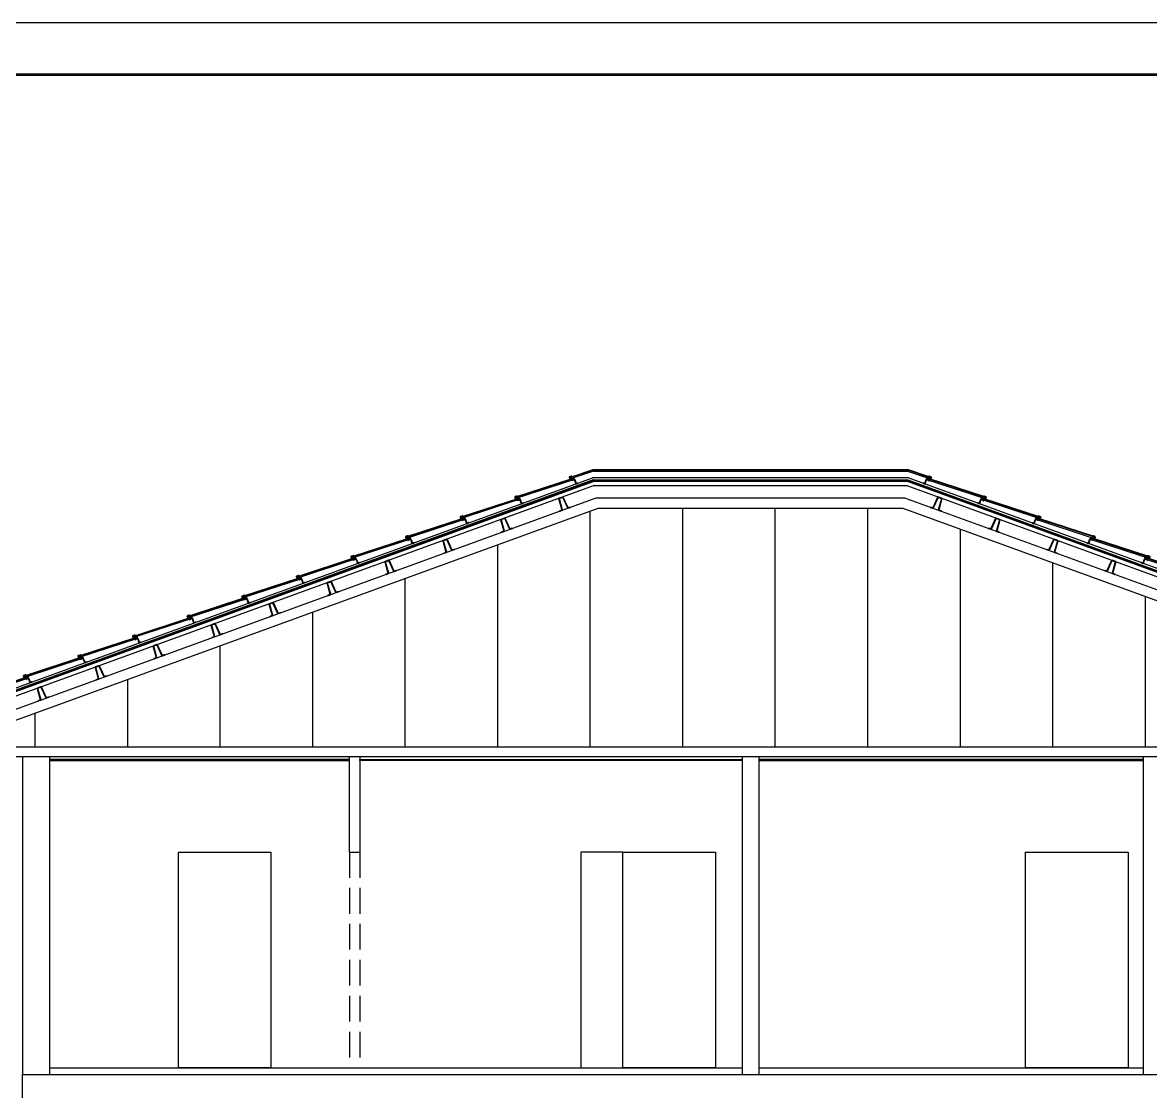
# Model space of a CAD drawing. Extents: x 278352 to 354603, y -396067 to -191104.
# Drawn here: x 330818 to 341790, y -385468 to -375067 of the extents above; entities that cross this region are included whole.
import ezdxf

# ---------------------------------------------------------------- set-up
doc = ezdxf.new("R2010")
doc.units = 0
doc.header["$LTSCALE"] = 1000
doc.header["$MEASUREMENT"] = 0
doc.linetypes.add('CONTINUOUS0', pattern=[0])
doc.linetypes.add('DASH', pattern=[0.35, 0.25, -0.1])
for name, color, linetype in [('004_THIN', 6, 'CONTINUOUS0'), ('10', 2, 'Continuous'), ('cj', 105, 'Continuous'), ('COLUMN', 40, 'Continuous'), ('WALL', 255, 'Continuous'), ('图框', 4, 'Continuous'), ('家具', 6, 'Continuous')]:
    doc.layers.add(name, color=color, linetype=linetype)

# ---------------------------------------------------------------- blocks, each defined once
blk = doc.blocks.new('A2图框')
blk.add_lwpolyline([(0, 420), (594, 420), (594, 0), (0, 0)], close=True)
at = {"const_width": 0.5}
blk.add_lwpolyline([(583.95, 409.85), (20, 409.85), (20, 10.05), (583.95, 10.05), (583.95, 409.85)], dxfattribs=at)

msp = doc.modelspace()

# ---------------------------------------------------------------- linework, layer by layer
for p, q in [((336368, -379517), (329867, -381883)), ((336368, -379517), (339430, -379517)), ((339430, -379517), (344618, -381405))]:
    msp.add_line(p, q)
for points in [[(336371, -379517), (329684, -381951), (329685, -381954), (336383, -379517)], [(336371, -379517), (329868, -381884), (329861, -381865), (336364, -379498)], [(339444, -379522), (336354, -379522)], [(339433, -379498), (336364, -379498)], [(336365, -379518), (339433, -379518)], [(336365, -379518), (339433, -379518)], [(344618, -381411), (339415, -379517)], [(339426, -379517), (344618, -381406)], [(339426, -379517), (344618, -381406)], [(344618, -381385), (339433, -379498)]]:
    msp.add_lwpolyline(points)
at = {"color": 0, "lineweight": 40}
for points in [[(336163, -379506, -0.414214), (336162, -379506), (336161, -379502, 0.414214), (336161, -379502), (336147, -379506, -0.414214), (336147, -379506), (336142, -379491, -0.414214), (336142, -379491), (336149, -379489, -0.225213), (336149, -379489, 0.272805), (336150, -379489), (336157, -379487, 0.229716), (336160, -379484), (336160, -379483), (336159, -379482), (336158, -379483, -0.229716), (336157, -379485), (336140, -379490, 0.414214), (336140, -379491), (336146, -379508, 0.414214), (336146, -379508), (336160, -379503, -0.414214), (336160, -379504), (336161, -379506, -0.414214), (336161, -379507), (336157, -379508, 0.414214), (336156, -379508), (336157, -379509, 0.414214), (336157, -379509), (336182, -379501, 0.414214), (336182, -379501), (336182, -379500, 0.414214), (336182, -379500), (336171, -379504, 0.198912), (336171, -379504), (336171, -379504, -0.414214), (336170, -379504), (336170, -379504, 0.198912), (336170, -379504)], [(339635, -379506, 0.414214), (339635, -379506), (339636, -379502, -0.414214), (339637, -379502), (339651, -379506, 0.414214), (339651, -379506), (339655, -379491, 0.414214), (339655, -379491), (339648, -379489, 0.225213), (339648, -379489, -0.272805), (339648, -379489), (339641, -379487, -0.229716), (339638, -379484), (339637, -379483), (339639, -379482), (339639, -379483, 0.229716), (339641, -379485), (339657, -379490, -0.414214), (339657, -379491), (339652, -379508, -0.414214), (339652, -379508), (339638, -379503, 0.414214), (339637, -379504), (339637, -379506, 0.414214), (339637, -379507), (339641, -379508, -0.414214), (339641, -379508), (339641, -379509, -0.414214), (339641, -379509), (339615, -379501, -0.414214), (339615, -379501), (339615, -379500, -0.414214), (339616, -379500), (339627, -379504, -0.198912), (339627, -379504), (339627, -379504, 0.414214), (339627, -379504), (339627, -379504, -0.198912), (339628, -379504)], [(335632, -379699, -0.414214), (335631, -379699), (335630, -379695, 0.414214), (335629, -379695), (335616, -379699, -0.414214), (335615, -379699), (335611, -379685, -0.414214), (335611, -379684), (335618, -379682, -0.225213), (335618, -379682, 0.272805), (335619, -379683), (335625, -379680, 0.229716), (335629, -379677), (335629, -379676), (335628, -379675), (335627, -379676, -0.229716), (335625, -379678), (335609, -379683, 0.414214), (335609, -379684), (335614, -379701, 0.414214), (335615, -379701), (335629, -379697, -0.414214), (335629, -379697), (335630, -379700, -0.414214), (335630, -379700), (335625, -379701, 0.414214), (335625, -379702), (335625, -379703, 0.414214), (335626, -379703), (335651, -379695, 0.414214), (335651, -379694), (335651, -379694, 0.414214), (335651, -379693), (335640, -379697, 0.198912), (335640, -379697), (335639, -379697, -0.414214), (335639, -379697), (335639, -379697, 0.198912), (335639, -379697)], [(340166, -379699, 0.414214), (340166, -379699), (340168, -379695, -0.414214), (340168, -379695), (340182, -379699, 0.414214), (340182, -379699), (340187, -379685, 0.414214), (340186, -379684), (340180, -379682, 0.225213), (340179, -379682, -0.272805), (340179, -379683), (340172, -379680, -0.229716), (340169, -379677), (340168, -379676), (340170, -379675), (340170, -379676, 0.229716), (340172, -379678), (340188, -379683, -0.414214), (340189, -379684), (340183, -379701, -0.414214), (340183, -379701), (340169, -379697, 0.414214), (340169, -379697), (340168, -379700, 0.414214), (340168, -379700), (340172, -379701, -0.414214), (340172, -379702), (340172, -379703, -0.414214), (340172, -379703), (340147, -379695, -0.414214), (340146, -379694), (340147, -379694, -0.414214), (340147, -379693), (340158, -379697, -0.198912), (340158, -379697), (340158, -379697, 0.414214), (340159, -379697), (340159, -379697, -0.198912), (340159, -379697)], [(335100, -379893, -0.414214), (335100, -379893), (335099, -379888, 0.414214), (335098, -379888), (335085, -379893, -0.414214), (335084, -379892), (335080, -379878, -0.414214), (335080, -379878), (335087, -379876, -0.225213), (335087, -379876, 0.272805), (335087, -379876), (335094, -379874, 0.229716), (335097, -379871), (335098, -379869), (335096, -379869), (335096, -379870, -0.229716), (335094, -379872), (335078, -379877, 0.414214), (335078, -379877), (335083, -379894, 0.414214), (335084, -379894), (335097, -379890, -0.414214), (335098, -379890), (335099, -379893, -0.414214), (335098, -379893), (335094, -379895, 0.414214), (335094, -379895), (335094, -379896, 0.414214), (335095, -379896), (335120, -379888, 0.414214), (335120, -379888), (335120, -379887, 0.414214), (335119, -379887), (335109, -379890, 0.198912), (335108, -379890), (335108, -379890, -0.414214), (335108, -379891), (335108, -379890, 0.198912), (335107, -379890)], [(340697, -379893, 0.414214), (340697, -379893), (340699, -379888, -0.414214), (340699, -379888), (340713, -379893, 0.414214), (340713, -379892), (340718, -379878, 0.414214), (340718, -379878), (340711, -379876, 0.225213), (340711, -379876, -0.272805), (340710, -379876), (340703, -379874, -0.229716), (340700, -379871), (340700, -379869), (340701, -379869), (340701, -379870, 0.229716), (340703, -379872), (340720, -379877, -0.414214), (340720, -379877), (340714, -379894, -0.414214), (340714, -379894), (340700, -379890, 0.414214), (340700, -379890), (340699, -379893, 0.414214), (340699, -379893), (340703, -379895, -0.414214), (340704, -379895), (340703, -379896, -0.414214), (340703, -379896), (340678, -379888, -0.414214), (340677, -379888), (340678, -379887, -0.414214), (340678, -379887), (340689, -379890, -0.198912), (340689, -379890), (340689, -379890, 0.414214), (340690, -379891), (340690, -379890, -0.198912), (340690, -379890)], [(334569, -380086, -0.414214), (334569, -380086), (334568, -380082, 0.414214), (334567, -380081), (334553, -380086, -0.414214), (334553, -380086), (334549, -380071, -0.414214), (334549, -380071), (334556, -380069, -0.225213), (334556, -380069, 0.272805), (334556, -380069), (334563, -380067, 0.229716), (334566, -380064), (334567, -380063), (334565, -380062), (334565, -380063, -0.229716), (334563, -380065), (334547, -380070, 0.414214), (334547, -380070), (334552, -380088, 0.414214), (334552, -380088), (334566, -380083, -0.414214), (334567, -380084), (334567, -380086, -0.414214), (334567, -380087), (334563, -380088, 0.414214), (334563, -380088), (334563, -380089, 0.414214), (334564, -380089), (334589, -380081, 0.414214), (334589, -380081), (334589, -380080, 0.414214), (334588, -380080), (334577, -380083, 0.198912), (334577, -380084), (334577, -380084, -0.414214), (334577, -380084), (334577, -380084, 0.198912), (334576, -380084)], [(341228, -380086, 0.414214), (341229, -380086), (341230, -380082, -0.414214), (341230, -380081), (341244, -380086, 0.414214), (341244, -380086), (341249, -380071, 0.414214), (341249, -380071), (341242, -380069, 0.225213), (341242, -380069, -0.272805), (341241, -380069), (341234, -380067, -0.229716), (341231, -380064), (341231, -380063), (341232, -380062), (341233, -380063, 0.229716), (341234, -380065), (341251, -380070, -0.414214), (341251, -380070), (341245, -380088, -0.414214), (341245, -380088), (341231, -380083, 0.414214), (341231, -380084), (341230, -380086, 0.414214), (341230, -380087), (341234, -380088, -0.414214), (341235, -380088), (341234, -380089, -0.414214), (341234, -380089), (341209, -380081, -0.414214), (341209, -380081), (341209, -380080, -0.414214), (341209, -380080), (341220, -380083, -0.198912), (341220, -380084), (341220, -380084, 0.414214), (341221, -380084), (341221, -380084, -0.198912), (341221, -380084)], [(334038, -380279, -0.414214), (334038, -380279), (334036, -380275, 0.414214), (334036, -380275), (334022, -380279, -0.414214), (334022, -380279), (334017, -380265, -0.414214), (334018, -380264), (334024, -380262, -0.225213), (334025, -380262, 0.272805), (334025, -380263), (334032, -380260, 0.229716), (334035, -380257), (334036, -380256), (334034, -380255), (334034, -380256, -0.229716), (334032, -380258), (334016, -380263, 0.414214), (334015, -380264), (334021, -380281, 0.414214), (334021, -380281), (334035, -380277, -0.414214), (334035, -380277), (334036, -380280, -0.414214), (334036, -380280), (334032, -380281, 0.414214), (334032, -380282), (334032, -380283, 0.414214), (334032, -380283), (334058, -380275, 0.414214), (334058, -380274), (334057, -380274, 0.414214), (334057, -380273), (334046, -380277, 0.198912), (334046, -380277), (334046, -380277, -0.414214), (334046, -380277), (334045, -380277, 0.198912), (334045, -380277)], [(341759, -380279, 0.414214), (341760, -380279), (341761, -380275, -0.414214), (341762, -380275), (341775, -380279, 0.414214), (341776, -380279), (341780, -380265, 0.414214), (341780, -380264), (341773, -380262, 0.225213), (341773, -380262, -0.272805), (341773, -380263), (341766, -380260, -0.229716), (341762, -380257), (341762, -380256), (341763, -380255), (341764, -380256, 0.229716), (341766, -380258), (341782, -380263, -0.414214), (341782, -380264), (341777, -380281, -0.414214), (341776, -380281), (341763, -380277, 0.414214), (341762, -380277), (341761, -380280, 0.414214), (341761, -380280), (341766, -380281, -0.414214), (341766, -380282), (341766, -380283, -0.414214), (341765, -380283), (341740, -380275, -0.414214), (341740, -380274), (341740, -380274, -0.414214), (341740, -380273), (341751, -380277, -0.198912), (341752, -380277), (341752, -380277, 0.414214), (341752, -380277), (341752, -380277, -0.198912), (341752, -380277)], [(333507, -380473, -0.414214), (333507, -380472), (333505, -380468, 0.414214), (333505, -380468), (333491, -380472, -0.414214), (333491, -380472), (333486, -380458, -0.414214), (333486, -380458), (333493, -380456, -0.225213), (333494, -380456, 0.272805), (333494, -380456), (333501, -380454, 0.229716), (333504, -380451), (333504, -380449), (333503, -380449), (333503, -380450, -0.229716), (333501, -380452), (333485, -380457, 0.414214), (333484, -380457), (333490, -380474, 0.414214), (333490, -380474), (333504, -380470, -0.414214), (333504, -380470), (333505, -380473, -0.414214), (333505, -380473), (333501, -380475, 0.414214), (333501, -380475), (333501, -380476, 0.414214), (333501, -380476), (333526, -380468, 0.414214), (333527, -380468), (333526, -380467, 0.414214), (333526, -380467), (333515, -380470, 0.198912), (333515, -380470), (333515, -380470, -0.414214), (333514, -380471), (333514, -380470, 0.198912), (333514, -380470)], [(332976, -380666, -0.414214), (332975, -380666), (332974, -380662, 0.414214), (332974, -380661), (332960, -380666, -0.414214), (332960, -380666), (332955, -380651, -0.414214), (332955, -380651), (332962, -380649, -0.225213), (332962, -380649, 0.272805), (332963, -380649), (332970, -380647, 0.229716), (332973, -380644), (332973, -380643), (332972, -380642), (332971, -380643, -0.229716), (332970, -380645), (332953, -380650, 0.414214), (332953, -380650), (332959, -380667, 0.414214), (332959, -380668), (332973, -380663, -0.414214), (332973, -380664), (332974, -380666, -0.414214), (332974, -380667), (332970, -380668, 0.414214), (332969, -380668), (332970, -380669, 0.414214), (332970, -380669), (332995, -380661, 0.414214), (332995, -380661), (332995, -380660, 0.414214), (332995, -380660), (332984, -380663, 0.198912), (332984, -380664), (332984, -380664, -0.414214), (332983, -380664), (332983, -380664, 0.198912), (332983, -380664)], [(332445, -380859, -0.414214), (332444, -380859), (332443, -380855, 0.414214), (332442, -380855), (332429, -380859, -0.414214), (332428, -380859), (332424, -380845, -0.414214), (332424, -380844), (332431, -380842, -0.225213), (332431, -380842, 0.272805), (332432, -380842), (332438, -380840, 0.229716), (332442, -380837), (332442, -380836), (332441, -380835), (332440, -380836, -0.229716), (332438, -380838), (332422, -380843, 0.414214), (332422, -380844), (332427, -380861, 0.414214), (332428, -380861), (332442, -380857, -0.414214), (332442, -380857), (332443, -380860, -0.414214), (332443, -380860), (332438, -380861, 0.414214), (332438, -380862), (332438, -380863, 0.414214), (332439, -380863), (332464, -380855, 0.414214), (332464, -380854), (332464, -380853, 0.414214), (332464, -380853), (332453, -380857, 0.198912), (332453, -380857), (332452, -380857, -0.414214), (332452, -380857), (332452, -380857, 0.198912), (332452, -380857)], [(331913, -381053, -0.414214), (331913, -381052), (331912, -381048, 0.414214), (331911, -381048), (331898, -381052, -0.414214), (331897, -381052), (331893, -381038, -0.414214), (331893, -381038), (331900, -381035, -0.225213), (331900, -381036, 0.272805), (331900, -381036), (331907, -381034, 0.229716), (331910, -381031), (331911, -381029), (331909, -381029), (331909, -381030, -0.229716), (331907, -381032), (331891, -381037, 0.414214), (331891, -381037), (331896, -381054, 0.414214), (331897, -381054), (331910, -381050, -0.414214), (331911, -381050), (331912, -381053, -0.414214), (331911, -381053), (331907, -381055, 0.414214), (331907, -381055), (331907, -381056, 0.414214), (331908, -381056), (331933, -381048, 0.414214), (331933, -381048), (331933, -381047, 0.414214), (331932, -381047), (331922, -381050, 0.198912), (331921, -381050), (331921, -381050, -0.414214), (331921, -381050), (331921, -381050, 0.198912), (331920, -381050)], [(331382, -381246, -0.414214), (331382, -381246), (331381, -381242, 0.414214), (331380, -381241), (331366, -381246, -0.414214), (331366, -381246), (331362, -381231, -0.414214), (331362, -381231), (331369, -381229, -0.225213), (331369, -381229, 0.272805), (331369, -381229), (331376, -381227, 0.229716), (331379, -381224), (331380, -381223), (331378, -381222), (331378, -381223, -0.229716), (331376, -381225), (331360, -381230, 0.414214), (331360, -381230), (331365, -381247, 0.414214), (331365, -381248), (331379, -381243, -0.414214), (331380, -381243), (331380, -381246, -0.414214), (331380, -381247), (331376, -381248, 0.414214), (331376, -381248), (331376, -381249, 0.414214), (331376, -381249), (331402, -381241, 0.414214), (331402, -381241), (331402, -381240, 0.414214), (331401, -381240), (331390, -381243, 0.198912), (331390, -381244), (331390, -381244, -0.414214), (331390, -381244), (331390, -381244, 0.198912), (331389, -381244)], [(330851, -381439, -0.414214), (330851, -381439), (330849, -381435, 0.414214), (330849, -381435), (330835, -381439, -0.414214), (330835, -381439), (330830, -381425, -0.414214), (330831, -381424), (330837, -381422, -0.225213), (330838, -381422, 0.272805), (330838, -381422), (330845, -381420, 0.229716), (330848, -381417), (330849, -381416), (330847, -381415), (330847, -381416, -0.229716), (330845, -381418), (330829, -381423, 0.414214), (330828, -381424), (330834, -381441, 0.414214), (330834, -381441), (330848, -381437, -0.414214), (330848, -381437), (330849, -381440, -0.414214), (330849, -381440), (330845, -381441, 0.414214), (330845, -381442), (330845, -381442, 0.414214), (330845, -381443), (330871, -381435, 0.414214), (330871, -381434), (330870, -381433, 0.414214), (330870, -381433), (330859, -381437, 0.198912), (330859, -381437), (330859, -381437, -0.414214), (330859, -381437), (330858, -381437, 0.198912), (330858, -381437)]]:
    msp.add_lwpolyline(points, format="xyb", close=True, dxfattribs=at)
at = {"layer": '004_THIN', "color": 4}
for p, q in [((329690, -381963), (336370, -379532)), ((339427, -379532), (336370, -379532)), ((344618, -381421), (339427, -379532)), ((336378, -379572), (329690, -382006)), ((336378, -379572), (339420, -379572)), ((339420, -379572), (344618, -381464))]:
    msp.add_line(p, q, dxfattribs=at)
at = {"layer": '004_THIN', "color": 0, "lineweight": 30}
for points in [[(336370, -379420), (336159, -379489), (336158, -379486), (336369, -379417)], [(336369, -379417), (339428, -379417)], [(339428, -379420), (336370, -379420)], [(339428, -379420), (339638, -379489), (339639, -379486), (339428, -379417)]]:
    msp.add_lwpolyline(points, dxfattribs=at)
for points in [[(336157, -379510), (335628, -379683), (335627, -379680), (336156, -379507)], [(339641, -379510), (340170, -379683), (340171, -379680), (339642, -379507)], [(335626, -379703), (335097, -379876), (335096, -379873), (335625, -379700)], [(340172, -379703), (340701, -379876), (340702, -379873), (340173, -379700)], [(335094, -379896), (334566, -380069), (334565, -380066), (335093, -379893)], [(340703, -379896), (341232, -380069), (341233, -380066), (340704, -379893)], [(334563, -380090), (334034, -380263), (334033, -380259), (334562, -380087)], [(341234, -380090), (341763, -380263), (341764, -380259), (341235, -380087)], [(334032, -380283), (333503, -380456), (333502, -380453), (334031, -380280)], [(341765, -380283), (342294, -380456), (342295, -380453), (341766, -380280)], [(333501, -380476), (332972, -380649), (332971, -380646), (333500, -380473)], [(332970, -380670), (332441, -380842), (332440, -380839), (332969, -380666)], [(332439, -380863), (331910, -381036), (331909, -381033), (332438, -380860)], [(331907, -381056), (331379, -381229), (331378, -381226), (331906, -381053)], [(331376, -381249), (330847, -381422), (330846, -381419), (331375, -381246)], [(330845, -381443), (330316, -381616), (330315, -381613), (330844, -381440)]]:
    msp.add_lwpolyline(points, close=True, dxfattribs=at)
at = {"layer": '10', "lineweight": 35}
for points in [[(336161, -379527), (336160, -379522), (336186, -379513, -0.406821), (336189, -379514), (336204, -379554, 0.414214), (336205, -379555), (336215, -379551, 0.303937), (336216, -379550), (336216, -379547), (336217, -379547), (336217, -379550, -0.303937), (336216, -379552), (336205, -379556, -0.414214), (336202, -379555), (336188, -379515, 0.406821), (336187, -379514), (336162, -379522, 0.373885), (336161, -379523), (336162, -379526), (336161, -379527)], [(339637, -379527), (339638, -379522), (339611, -379513, 0.406821), (339609, -379514), (339594, -379554, -0.414214), (339593, -379555), (339582, -379551, -0.303937), (339581, -379550), (339581, -379547), (339580, -379547), (339580, -379550, 0.303937), (339582, -379552), (339592, -379556, 0.414214), (339595, -379555), (339610, -379515, -0.406821), (339611, -379514), (339636, -379522, -0.373885), (339636, -379523), (339636, -379526), (339637, -379527)], [(335630, -379720), (335629, -379715), (335655, -379706, -0.406821), (335658, -379707), (335672, -379748, 0.414214), (335674, -379748), (335684, -379744, 0.303937), (335685, -379743), (335685, -379740), (335686, -379740), (335686, -379743, -0.303937), (335685, -379745), (335674, -379749, -0.414214), (335671, -379748), (335657, -379708, 0.406821), (335655, -379707), (335631, -379716, 0.373885), (335630, -379717), (335631, -379720), (335630, -379720)], [(340168, -379720), (340169, -379715), (340143, -379706, 0.406821), (340140, -379707), (340125, -379748, -0.414214), (340124, -379748), (340113, -379744, -0.303937), (340113, -379743), (340112, -379740), (340111, -379740), (340111, -379743, 0.303937), (340113, -379745), (340123, -379749, 0.414214), (340126, -379748), (340141, -379708, -0.406821), (340142, -379707), (340167, -379716, -0.373885), (340167, -379717), (340167, -379720), (340168, -379720)], [(335098, -379913), (335097, -379908), (335124, -379899, -0.406821), (335127, -379901), (335141, -379941, 0.414214), (335143, -379942), (335153, -379938, 0.303937), (335154, -379937), (335154, -379933), (335155, -379933), (335155, -379937, -0.303937), (335154, -379939), (335143, -379943, -0.414214), (335140, -379941), (335125, -379901, 0.406821), (335124, -379901), (335100, -379909, 0.373885), (335099, -379910), (335100, -379913), (335098, -379913)], [(340699, -379913), (340700, -379908), (340674, -379899, 0.406821), (340671, -379901), (340656, -379941, -0.414214), (340655, -379942), (340644, -379938, -0.303937), (340644, -379937), (340644, -379933), (340642, -379933), (340643, -379937, 0.303937), (340644, -379939), (340655, -379943, 0.414214), (340657, -379941), (340672, -379901, -0.406821), (340673, -379901), (340698, -379909, -0.373885), (340699, -379910), (340698, -379913), (340699, -379913)], [(334567, -380107), (334566, -380102), (334593, -380093, -0.406821), (334595, -380094), (334610, -380134, 0.414214), (334611, -380135), (334622, -380131, 0.303937), (334623, -380130), (334623, -380127), (334624, -380127), (334624, -380130, -0.303937), (334622, -380132), (334612, -380136, -0.414214), (334609, -380135), (334594, -380094, 0.406821), (334593, -380094), (334568, -380102, 0.373885), (334568, -380103), (334568, -380106), (334567, -380107)], [(341230, -380107), (341231, -380102), (341205, -380093, 0.406821), (341202, -380094), (341187, -380134, -0.414214), (341186, -380135), (341176, -380131, -0.303937), (341175, -380130), (341175, -380127), (341174, -380127), (341174, -380130, 0.303937), (341175, -380132), (341186, -380136, 0.414214), (341189, -380135), (341203, -380094, -0.406821), (341204, -380094), (341229, -380102, -0.373885), (341230, -380103), (341229, -380106), (341230, -380107)], [(334036, -380300), (334035, -380295), (334062, -380286, -0.406821), (334064, -380287), (334079, -380328, 0.414214), (334080, -380328), (334091, -380324, 0.303937), (334091, -380323), (334092, -380320), (334093, -380320), (334093, -380323, -0.303937), (334091, -380325), (334081, -380329, -0.414214), (334078, -380328), (334063, -380288, 0.406821), (334062, -380287), (334037, -380295, 0.373885), (334037, -380297), (334037, -380300), (334036, -380300)], [(341762, -380300), (341762, -380295), (341736, -380286, 0.406821), (341733, -380287), (341719, -380328, -0.414214), (341717, -380328), (341707, -380324, -0.303937), (341706, -380323), (341706, -380320), (341705, -380320), (341705, -380323, 0.303937), (341706, -380325), (341717, -380329, 0.414214), (341720, -380328), (341734, -380288, -0.406821), (341736, -380287), (341760, -380295, -0.373885), (341761, -380297), (341760, -380300), (341762, -380300)], [(333505, -380493), (333504, -380488), (333530, -380479, -0.406821), (333533, -380481), (333548, -380521, 0.414214), (333549, -380521), (333560, -380518, 0.303937), (333560, -380517), (333560, -380513), (333562, -380513), (333561, -380517, -0.303937), (333560, -380519), (333549, -380523, -0.414214), (333547, -380521), (333532, -380481, 0.406821), (333531, -380481), (333506, -380489, 0.373885), (333505, -380490), (333506, -380493), (333505, -380493)], [(332974, -380687), (332973, -380682), (332999, -380673, -0.406821), (333002, -380674), (333017, -380714, 0.414214), (333018, -380715), (333028, -380711, 0.303937), (333029, -380710), (333029, -380707), (333030, -380707), (333030, -380710, -0.303937), (333029, -380712), (333018, -380716, -0.414214), (333015, -380715), (333001, -380674, 0.406821), (333000, -380674), (332975, -380682, 0.373885), (332974, -380683), (332975, -380686), (332974, -380687)], [(332443, -380880), (332442, -380875), (332468, -380866, -0.406821), (332471, -380867), (332485, -380908, 0.414214), (332487, -380908), (332497, -380904, 0.303937), (332498, -380903), (332498, -380900), (332499, -380900), (332499, -380903, -0.303937), (332498, -380905), (332487, -380909, -0.414214), (332484, -380908), (332470, -380868, 0.406821), (332468, -380867), (332444, -380875, 0.373885), (332443, -380877), (332444, -380880), (332443, -380880)], [(331911, -381073), (331910, -381068), (331937, -381059, -0.406821), (331940, -381061), (331954, -381101, 0.414214), (331955, -381101), (331966, -381098, 0.303937), (331967, -381097), (331967, -381093), (331968, -381093), (331968, -381097, -0.303937), (331967, -381099), (331956, -381103, -0.414214), (331953, -381101), (331938, -381061, 0.406821), (331937, -381060), (331913, -381069, 0.373885), (331912, -381070), (331913, -381073), (331911, -381073)], [(331380, -381267), (331379, -381262), (331406, -381253, -0.406821), (331408, -381254), (331423, -381294, 0.414214), (331424, -381295), (331435, -381291, 0.303937), (331436, -381290), (331436, -381286), (331437, -381287), (331437, -381290, -0.303937), (331435, -381292), (331425, -381296, -0.414214), (331422, -381295), (331407, -381254, 0.406821), (331406, -381254), (331381, -381262, 0.373885), (331381, -381263), (331381, -381266), (331380, -381267)], [(330849, -381460), (330848, -381455), (330874, -381446, -0.406821), (330877, -381447), (330892, -381487, 0.414214), (330893, -381488), (330904, -381484, 0.303937), (330904, -381483), (330905, -381480), (330906, -381480), (330906, -381483, -0.303937), (330904, -381485), (330894, -381489, -0.414214), (330891, -381488), (330876, -381448, 0.406821), (330875, -381447), (330850, -381455, 0.373885), (330850, -381457), (330850, -381460), (330849, -381460)]]:
    msp.add_lwpolyline(points, format="xyb", dxfattribs=at)
for points in [[(336068, -379809, -0.391069), (336066, -379813), (336045, -379821), (336044, -379819), (336066, -379812, 0.391069), (336067, -379810), (336036, -379699, -0.391069), (336038, -379696), (336070, -379684, -0.391069), (336074, -379685), (336122, -379790, 0.391069), (336124, -379790), (336145, -379783), (336146, -379784), (336124, -379792, -0.391069), (336121, -379790), (336073, -379686, 0.391069), (336071, -379685), (336039, -379697, 0.391069), (336038, -379699)], [(339729, -379809, 0.391069), (339731, -379813), (339753, -379821), (339753, -379819), (339732, -379812, -0.391069), (339731, -379810), (339761, -379699, 0.391069), (339759, -379696), (339727, -379684, 0.391069), (339723, -379685), (339676, -379790, -0.391069), (339674, -379790), (339652, -379783), (339652, -379784), (339673, -379792, 0.391069), (339677, -379790), (339725, -379686, -0.391069), (339727, -379685), (339759, -379697, -0.391069), (339760, -379699)], [(335504, -380015, -0.391069), (335502, -380018), (335481, -380026), (335481, -380024), (335502, -380017, 0.391069), (335503, -380015), (335472, -379904, -0.391069), (335474, -379901), (335507, -379889, -0.391069), (335510, -379891), (335558, -379995, 0.391069), (335560, -379996), (335581, -379988), (335582, -379989), (335560, -379997, -0.391069), (335557, -379995), (335509, -379891, 0.391069), (335507, -379890), (335475, -379902, 0.391069), (335474, -379904)], [(340293, -380015, 0.391069), (340295, -380018), (340316, -380026), (340317, -380024), (340296, -380017, -0.391069), (340295, -380015), (340325, -379904, 0.391069), (340323, -379901), (340291, -379889, 0.391069), (340287, -379891), (340239, -379995, -0.391069), (340238, -379996), (340216, -379988), (340216, -379989), (340237, -379997, 0.391069), (340241, -379995), (340289, -379891, -0.391069), (340290, -379890), (340323, -379902, -0.391069), (340324, -379904)], [(334941, -380220, -0.391069), (334939, -380223), (334917, -380231), (334917, -380230), (334938, -380222, 0.391069), (334939, -380220), (334909, -380110, -0.391069), (334910, -380106), (334943, -380094, -0.391069), (334947, -380096), (334994, -380200, 0.391069), (334996, -380201), (335017, -380193), (335018, -380195), (334997, -380202, -0.391069), (334993, -380201), (334945, -380096, 0.391069), (334943, -380096), (334911, -380107, 0.391069), (334910, -380109)], [(340857, -380220, 0.391069), (340859, -380223), (340880, -380231), (340881, -380230), (340859, -380222, -0.391069), (340858, -380220), (340889, -380110, 0.391069), (340887, -380106), (340855, -380094, 0.391069), (340851, -380096), (340803, -380200, -0.391069), (340801, -380201), (340780, -380193), (340780, -380195), (340801, -380202, 0.391069), (340805, -380201), (340852, -380096, -0.391069), (340854, -380096), (340887, -380107, -0.391069), (340888, -380109)], [(334377, -380425, -0.391069), (334375, -380429), (334354, -380436), (334353, -380435), (334374, -380427, 0.391069), (334375, -380425), (334345, -380315, -0.391069), (334347, -380311), (334379, -380299, -0.391069), (334383, -380301), (334430, -380405, 0.391069), (334432, -380406), (334454, -380398), (334454, -380400), (334433, -380407, -0.391069), (334429, -380406), (334381, -380302, 0.391069), (334379, -380301), (334347, -380313, 0.391069), (334346, -380314)], [(341421, -380425, 0.391069), (341423, -380429), (341444, -380436), (341444, -380435), (341423, -380427, -0.391069), (341422, -380425), (341453, -380315, 0.391069), (341451, -380311), (341419, -380299, 0.391069), (341415, -380301), (341367, -380405, -0.391069), (341365, -380406), (341344, -380398), (341343, -380400), (341365, -380407, 0.391069), (341368, -380406), (341416, -380302, -0.391069), (341418, -380301), (341450, -380313, -0.391069), (341451, -380314)], [(333813, -380630, -0.391069), (333811, -380634), (333790, -380642), (333789, -380640), (333811, -380632, 0.391069), (333811, -380631), (333781, -380520, -0.391069), (333783, -380516), (333815, -380505, -0.391069), (333819, -380506), (333867, -380610, 0.391069), (333868, -380611), (333890, -380604), (333890, -380605), (333869, -380613, -0.391069), (333865, -380611), (333818, -380507, 0.391069), (333816, -380506), (333783, -380518, 0.391069), (333782, -380520)], [(333249, -380835, -0.391069), (333247, -380839), (333226, -380847), (333225, -380845), (333247, -380838, 0.391069), (333248, -380836), (333217, -380725, -0.391069), (333219, -380722), (333251, -380710, -0.391069), (333255, -380711), (333303, -380816, 0.391069), (333305, -380816), (333326, -380809), (333326, -380810), (333305, -380818, -0.391069), (333301, -380816), (333254, -380712, 0.391069), (333252, -380711), (333219, -380723, 0.391069), (333219, -380725)], [(332685, -381041, -0.391069), (332683, -381044), (332662, -381052), (332662, -381051), (332683, -381043, 0.391069), (332684, -381041), (332653, -380930, -0.391069), (332655, -380927), (332688, -380915, -0.391069), (332691, -380917), (332739, -381021, 0.391069), (332741, -381022), (332762, -381014), (332763, -381015), (332741, -381023, -0.391069), (332738, -381022), (332690, -380917, 0.391069), (332688, -380916), (332656, -380928, 0.391069), (332655, -380930)], [(332121, -381246, -0.391069), (332120, -381249), (332098, -381257), (332098, -381256), (332119, -381248, 0.391069), (332120, -381246), (332089, -381136, -0.391069), (332091, -381132), (332124, -381120, -0.391069), (332127, -381122), (332175, -381226, 0.391069), (332177, -381227), (332198, -381219), (332199, -381221), (332178, -381228, -0.391069), (332174, -381227), (332126, -381122, 0.391069), (332124, -381122), (332092, -381133, 0.391069), (332091, -381135)], [(331558, -381451, -0.391069), (331556, -381455), (331534, -381462), (331534, -381461), (331555, -381453, 0.391069), (331556, -381451), (331526, -381341, -0.391069), (331528, -381337), (331560, -381325, -0.391069), (331564, -381327), (331611, -381431, 0.391069), (331613, -381432), (331635, -381424), (331635, -381426), (331614, -381434, -0.391069), (331610, -381432), (331562, -381328, 0.391069), (331560, -381327), (331528, -381339, 0.391069), (331527, -381340)], [(330994, -381656, -0.391069), (330992, -381660), (330971, -381668), (330970, -381666), (330991, -381658, 0.391069), (330992, -381657), (330962, -381546, -0.391069), (330964, -381542), (330996, -381531, -0.391069), (331000, -381532), (331048, -381637, 0.391069), (331049, -381637), (331071, -381630), (331071, -381631), (331050, -381639, -0.391069), (331046, -381637), (330998, -381533, 0.391069), (330997, -381532), (330964, -381544, 0.391069), (330963, -381546)]]:
    msp.add_lwpolyline(points, format="xyb", close=True, dxfattribs=at)
at = {"layer": 'cj'}
for p, q in [((336372, -379432), (339426, -379432)), ((336341, -382113), (336341, -379820)), ((337241, -382113), (337241, -379792)), ((338141, -382113), (338141, -379792)), ((339041, -382113), (339041, -379792)), ((339941, -382113), (339941, -379996)), ((335441, -382113), (335441, -380147)), ((340841, -382113), (340841, -380324)), ((334541, -382113), (334541, -380475)), ((341741, -382113), (341741, -380651)), ((333641, -382113), (333641, -380802)), ((332741, -382113), (332741, -381130)), ((331841, -382113), (331841, -381458)), ((330941, -382113), (330941, -381785))]:
    msp.add_line(p, q, dxfattribs=at)
at = {"layer": 'cj', "linetype": 'DASH'}
for p, q in [((333999, -383138), (333999, -385238)), ((334099, -383138), (334099, -385238))]:
    msp.add_line(p, q, dxfattribs=at)
at = {"layer": 'cj'}
for points in [[(336372, -379432), (336147, -379506), (336143, -379494), (336370, -379420)], [(336370, -379420), (339428, -379420)], [(339426, -379432), (336372, -379432)], [(339426, -379432), (339651, -379506), (339654, -379494), (339428, -379420)], [(331616, -381263), (329689, -381964), (329685, -381954), (336383, -379517)], [(339444, -379522), (336354, -379522)], [(344618, -381411), (339415, -379517)]]:
    msp.add_lwpolyline(points, dxfattribs=at)
for points in [[(336182, -379501), (336186, -379513), (335616, -379699), (335612, -379688)], [(339615, -379501), (339611, -379513), (340182, -379699), (340185, -379688)], [(335651, -379695), (335655, -379706), (335085, -379892), (335081, -379881)], [(340146, -379695), (340143, -379706), (340713, -379892), (340717, -379881)], [(335120, -379888), (335124, -379899), (334554, -380086), (334550, -380074)], [(340677, -379888), (340674, -379899), (341244, -380086), (341248, -380074)], [(334589, -380081), (334593, -380093), (334022, -380279), (334019, -380268)], [(341209, -380081), (341205, -380093), (341775, -380279), (341779, -380268)], [(334058, -380274), (334061, -380286), (333491, -380472), (333487, -380461)], [(341740, -380274), (341736, -380286), (342306, -380472), (342310, -380461)], [(333527, -380468), (333530, -380479), (332960, -380666), (332956, -380654)], [(332995, -380661), (332999, -380673), (332429, -380859), (332425, -380848)], [(332464, -380854), (332468, -380866), (331898, -381052), (331894, -381041)], [(331933, -381048), (331937, -381059), (331367, -381246), (331363, -381234)], [(331402, -381241), (331406, -381252), (330835, -381439), (330832, -381428)], [(330871, -381435), (330874, -381446), (330304, -381633), (330301, -381621)], [(333999, -382237), (331079, -382237), (331079, -382247), (333999, -382247)], [(334099, -382237), (337819, -382237), (337819, -382247), (334099, -382247)], [(341719, -382237), (337979, -382237), (337979, -382247), (341719, -382247)], [(332334, -385238), (332334, -383138), (333234, -383138), (333234, -385238)], [(336659, -385238), (336659, -383138), (336249, -383138), (336249, -385238)], [(336659, -385238), (336659, -383138), (337559, -383138), (337559, -385238)], [(340574, -385238), (340574, -383138), (341574, -383138), (341574, -385238)]]:
    msp.add_lwpolyline(points, close=True, dxfattribs=at)
at = {"layer": 'COLUMN'}
for p, q in [((329749, -382113), (336399, -379692)), ((336399, -379692), (339399, -379692)), ((339399, -379692), (344270, -381465)), ((329783, -382207), (336416, -379792)), ((336416, -379792), (339381, -379792)), ((339381, -379792), (344252, -381565)), ((329699, -382113), (349480, -382113)), ((349480, -382213), (329699, -382213)), ((330818, -385303), (345339, -385303)), ((330818, -385633), (330818, -385303))]:
    msp.add_line(p, q, dxfattribs=at)
at = {"layer": 'WALL'}
for p, q in [((330818, -382213), (330818, -385303)), ((331079, -382213), (331079, -385303)), ((333999, -383138), (333999, -382213)), ((334099, -382213), (334099, -383138)), ((337819, -382213), (337819, -385303)), ((337979, -382213), (337979, -385303)), ((341719, -382213), (341719, -385303)), ((333999, -383138), (334099, -383138))]:
    msp.add_line(p, q, dxfattribs=at)
at = {"layer": '家具'}
for p, q in [((331079, -385238), (337819, -385238)), ((337979, -385238), (341719, -385238))]:
    msp.add_line(p, q, dxfattribs=at)

# ---------------------------------------------------------------- block references
at = {"layer": '图框', "xscale": 50, "yscale": 50, "zscale": 50}
msp.add_blockref('A2图框', (324621, -396067), dxfattribs=at)

doc.saveas('drawing.dxf')
